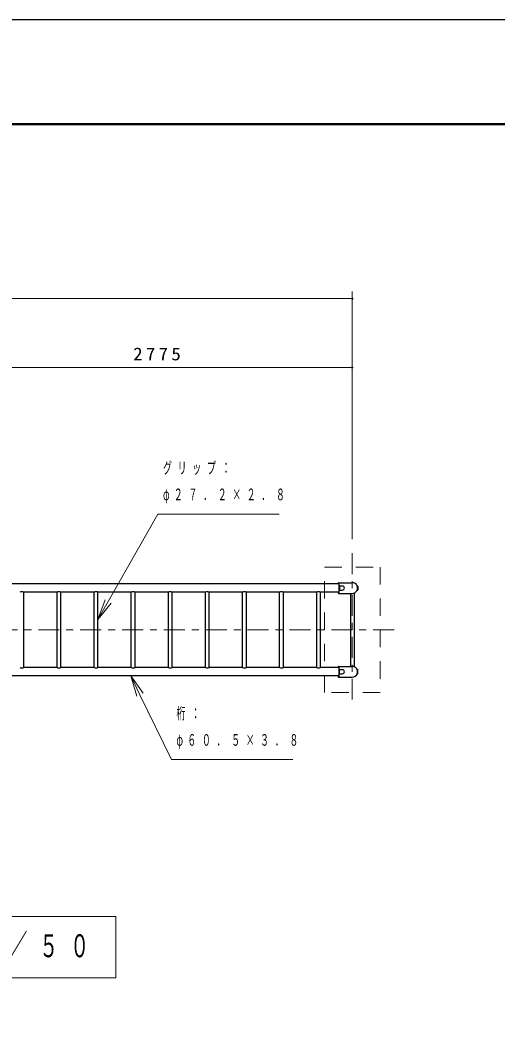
# Model space of a CAD drawing. Units: millimetres on the paper, scale 1:50. Extents: x -401 to 16, y -15 to 282.
# Drawn here: x -282.6 to -214.2, y 138.8 to 282 of the extents above; entities that cross this region are included whole.
import ezdxf

# ---------------------------------------------------------------- set-up
doc = ezdxf.new("R2010")
doc.units = ezdxf.units.MM
doc.linetypes.add('USER1', pattern=[4.5, 2.5, -2])
doc.linetypes.add('USER2', pattern=[6, 3, -1, 1, -1])
for name, color, linetype, lineweight in [('A3図枠', 140, 'Continuous', 50), ('線', 7, 'Continuous', 25), ('補助', 2, 'Continuous', 13)]:
    doc.layers.add(name, color=color, linetype=linetype, lineweight=lineweight)
doc.styles.add('ＭＳ ゴシック', font='')
doc.styles.get('ＭＳ ゴシック').set_extended_font_data('MS Gothic')

# ---------------------------------------------------------------- blocks, each defined once
blk = doc.blocks.new('dimension_origin')
at = {"color": 0, "linetype": 'Continuous', "lineweight": -2}
blk.add_circle((0, 0), 1.25, dxfattribs=at)

msp = doc.modelspace()

# ---------------------------------------------------------------- linework, layer by layer
at = {"layer": 'A3図枠', "color": 7}
msp.add_line((0, 267), (-385, 267), dxfattribs=at)
at = {"layer": '線', "color": 1, "linetype": 'USER2', "lineweight": 13}
for p, q in [((-234.912, 205.506), (-234.912, 183.506)), ((-228.912, 194.506), (-352, 194.506))]:
    msp.add_line(p, q, dxfattribs=at)
at = {"layer": '線'}
for p, q in [((-236.843, 201.111), (-288.207, 201.111)), ((-236.882, 201.271), (-234.912, 201.271)), ((-236.76, 200.806), (-236.348, 200.806)), ((-236.742, 200.796), (-236.742, 200.216)), ((-234.195, 200.806), (-234.127, 200.806)), ((-234.107, 200.786), (-234.107, 200.226)), ((-277.236, 199.901), (-282.01, 199.901)), ((-282.01, 189.111), (-282.01, 199.901)), ((-277.236, 189.111), (-277.236, 199.901)), ((-271.918, 199.901), (-276.692, 199.901)), ((-276.692, 189.111), (-276.692, 199.901)), ((-271.918, 189.111), (-271.918, 199.901)), ((-266.6, 199.901), (-271.374, 199.901)), ((-271.374, 189.111), (-271.374, 199.901)), ((-266.6, 189.111), (-266.6, 199.901)), ((-261.282, 199.901), (-266.056, 199.901)), ((-266.056, 189.111), (-266.056, 199.901)), ((-261.282, 189.111), (-261.282, 199.901)), ((-255.964, 199.901), (-260.738, 199.901)), ((-260.738, 189.111), (-260.738, 199.901)), ((-255.964, 189.111), (-255.964, 199.901)), ((-250.646, 199.901), (-255.42, 199.901)), ((-255.42, 189.111), (-255.42, 199.901)), ((-250.646, 189.111), (-250.646, 199.901)), ((-245.328, 199.901), (-250.102, 199.901)), ((-250.102, 189.111), (-250.102, 199.901)), ((-245.328, 189.111), (-245.328, 199.901)), ((-244.784, 189.111), (-244.784, 199.901)), ((-240.01, 199.901), (-244.784, 199.901)), ((-240.01, 189.111), (-240.01, 199.901)), ((-236.843, 199.901), (-239.466, 199.901)), ((-239.466, 189.111), (-239.466, 199.901)), ((-236.882, 199.741), (-234.912, 199.741)), ((-236.76, 200.206), (-236.348, 200.206)), ((-235.184, 199.741), (-235.184, 189.271)), ((-234.64, 199.791), (-234.64, 189.221)), ((-234.195, 200.206), (-234.127, 200.206)), ((-277.236, 189.111), (-282.01, 189.111)), ((-271.918, 189.111), (-276.692, 189.111)), ((-266.6, 189.111), (-271.374, 189.111)), ((-261.282, 189.111), (-266.056, 189.111)), ((-255.964, 189.111), (-260.738, 189.111)), ((-250.646, 189.111), (-255.42, 189.111)), ((-245.328, 189.111), (-250.102, 189.111)), ((-240.01, 189.111), (-244.784, 189.111)), ((-236.843, 189.111), (-239.466, 189.111)), ((-236.882, 189.271), (-234.912, 189.271)), ((-236.837, 187.914), (-288.207, 187.901)), ((-236.882, 187.741), (-234.912, 187.741)), ((-236.76, 188.806), (-236.348, 188.806)), ((-236.76, 188.206), (-236.348, 188.206)), ((-236.742, 188.216), (-236.742, 188.796)), ((-234.195, 188.806), (-234.127, 188.806)), ((-234.195, 188.206), (-234.127, 188.206)), ((-234.107, 188.226), (-234.107, 188.786))]:
    msp.add_line(p, q, dxfattribs=at)
at = {"layer": '線', "color": 2}
for p, q in [((-236.893, 201.268), (-236.893, 201.152)), ((-236.871, 201.151), (-236.893, 201.151)), ((-236.871, 201.268), (-236.871, 201.152)), ((-236.871, 199.861), (-236.893, 199.861)), ((-236.893, 199.86), (-236.893, 199.744)), ((-236.871, 199.86), (-236.871, 199.744)), ((-236.893, 189.152), (-236.893, 189.268)), ((-236.871, 189.151), (-236.893, 189.151)), ((-236.871, 189.151), (-236.893, 189.151)), ((-236.871, 189.151), (-236.893, 189.151)), ((-236.871, 189.152), (-236.871, 189.268)), ((-236.871, 187.861), (-236.893, 187.861)), ((-236.871, 187.861), (-236.893, 187.861)), ((-236.871, 187.861), (-236.893, 187.861)), ((-236.893, 187.744), (-236.893, 187.86)), ((-236.871, 187.744), (-236.871, 187.86))]:
    msp.add_line(p, q, dxfattribs=at)
at = {"layer": '線', "lineweight": 13}
for p, q in [((-268.798, 153.416), (-316.598, 153.416)), ((-268.798, 144.616), (-268.798, 153.416)), ((-316.598, 144.616), (-268.798, 144.616))]:
    msp.add_line(p, q, dxfattribs=at)
at = {"layer": '線'}
msp.add_lwpolyline([(-401.498, -14.96), (16.498, -14.96), (16.498, 281.96), (-401.498, 281.96)], close=True, dxfattribs=at)
at = {"layer": '線', "color": 4, "linetype": 'USER1', "lineweight": 13}
msp.add_lwpolyline([(-238.912, 203.506), (-230.912, 203.506), (-230.912, 185.506), (-238.912, 185.506)], close=True, dxfattribs=at)
at = {"layer": '線'}
for centre, radius, start, end in [((-236.63, 201.067), 0.336, 145.88827, 172.52391), ((-236.882, 201.24), 0.0305, 29.74963, 149.77634), ((-237.12, 201.076), 0.32, 9.16306, 34.17113), ((-238.354, 200.748), 1.595, 2.08415, 13.74591), ((-236.752, 200.796), 0.01, 0, 90), ((-236.352, 200.506), 0.3, 270.81439, 89.18561), ((-234.912, 200.506), 0.765, 24.05688, 90), ((-234.912, 200.506), 0.765, 270, 24.05688), ((-234.195, 200.826), 0.02, 204.05688, 270), ((-234.127, 200.786), 0.02, 0, 90), ((-236.347, 200.03), 0.63, 191.87599, 201.88709), ((-236.831, 199.829), 0.105, 198.34912, 234.04743), ((-237.004, 199.882), 0.192, 313.83496, 348.313), ((-238.717, 200.321), 1.96, 345.8884, 356.62074), ((-234.195, 200.186), 0.02, 90, 155.94312), ((-234.127, 200.226), 0.02, 270, 0), ((-236.63, 189.067), 0.336, 145.88827, 172.52391), ((-236.882, 189.24), 0.0305, 29.74963, 149.77634), ((-237.12, 189.076), 0.32, 9.16306, 34.17113), ((-238.354, 188.748), 1.595, 2.08415, 13.74591), ((-234.912, 188.506), 0.765, 335.94312, 90), ((-236.347, 188.03), 0.63, 191.87599, 201.88709), ((-236.831, 187.829), 0.105, 198.34912, 234.04743), ((-236.882, 187.765), 0.0244, 242.45693, 297.54307), ((-237.004, 187.882), 0.192, 313.83496, 348.313), ((-238.717, 188.321), 1.96, 345.8884, 356.62074), ((-236.752, 188.796), 0.01, 0, 90), ((-236.752, 188.216), 0.01, 270, 0), ((-236.352, 188.506), 0.3, 270.81439, 89.18561), ((-234.912, 188.506), 0.765, 270, 335.94312), ((-234.195, 188.826), 0.02, 204.05688, 270), ((-234.195, 188.186), 0.02, 90, 155.94312), ((-234.127, 188.786), 0.02, 0, 90), ((-234.127, 188.226), 0.02, 270, 0)]:
    msp.add_arc(centre, radius, start, end, dxfattribs=at)
at = {"layer": '線', "color": 2}
for centre, radius, start, end in [((-236.832, 201.074), 0.0961, 132.14903, 157.56413), ((-236.901, 201.152), 0.008, 306.90557, 0), ((-236.863, 201.152), 0.008, 180, 233.09443), ((-236.934, 201.072), 0.0992, 22.83564, 47.45127), ((-237.846, 200.754), 1.065, 2.91316, 19.56372), ((-239.891, 200.527), 3.121, 1.7446, 5.17154), ((-240.025, 200.492), 3.255, 355.18302, 358.93359), ((-240.461, 200.506), 3.691, 358.85384, 1.80805), ((-282.282, 199.36), 0.605, 63.28283, 116.71717), ((-276.964, 199.36), 0.605, 63.28283, 116.71717), ((-271.646, 199.36), 0.605, 63.28283, 116.71717), ((-266.328, 199.36), 0.605, 63.28283, 116.71717), ((-261.01, 199.36), 0.605, 63.28283, 116.71717), ((-255.692, 199.36), 0.605, 63.28283, 116.71717), ((-250.374, 199.36), 0.605, 63.28283, 116.71717), ((-245.056, 199.36), 0.605, 63.28283, 116.71717), ((-239.738, 199.36), 0.605, 63.28283, 116.71717), ((-236.832, 199.938), 0.0961, 202.43585, 227.85103), ((-236.901, 199.86), 0.008, 0, 53.09443), ((-236.863, 199.86), 0.008, 126.90557, 180), ((-236.946, 199.948), 0.114, 313.66073, 340.81448), ((-237.469, 200.147), 0.674, 339.46867, 351.09059), ((-238.704, 200.373), 1.928, 350.14034, 355.41693), ((-282.282, 189.651), 0.605, 243.28283, 296.71717), ((-276.964, 189.651), 0.605, 243.28283, 296.71717), ((-271.646, 189.651), 0.605, 243.28283, 296.71717), ((-266.328, 189.651), 0.605, 243.28283, 296.71717), ((-261.01, 189.651), 0.605, 243.28283, 296.71717), ((-255.692, 189.651), 0.605, 243.28283, 296.71717), ((-250.374, 189.651), 0.605, 243.28283, 296.71717), ((-245.056, 189.651), 0.605, 243.28283, 296.71717), ((-239.738, 189.651), 0.605, 243.28283, 296.71717), ((-236.832, 189.074), 0.0961, 132.14903, 157.56413), ((-236.901, 189.152), 0.008, 306.90557, 0), ((-236.901, 189.152), 0.008, 306.90557, 0), ((-236.901, 189.152), 0.008, 306.90557, 0), ((-236.863, 189.152), 0.008, 180, 233.09443), ((-236.863, 189.152), 0.008, 180, 233.09443), ((-236.863, 189.152), 0.008, 180, 233.09443), ((-236.934, 189.072), 0.0992, 22.83564, 47.45127), ((-237.846, 188.754), 1.065, 2.91316, 19.56372), ((-236.832, 187.938), 0.0961, 202.43585, 227.85103), ((-236.901, 187.86), 0.008, 0, 53.09443), ((-236.901, 187.86), 0.008, 0, 53.09443), ((-236.901, 187.86), 0.008, 0, 53.09443), ((-236.863, 187.86), 0.008, 126.90557, 180), ((-236.863, 187.86), 0.008, 126.90557, 180), ((-236.863, 187.86), 0.008, 126.90557, 180), ((-236.946, 187.948), 0.114, 313.66073, 340.81448), ((-237.469, 188.147), 0.674, 339.46867, 351.09059), ((-238.704, 188.373), 1.928, 350.14034, 355.41693), ((-239.891, 188.527), 3.121, 1.7446, 5.17154), ((-240.025, 188.492), 3.255, 355.18302, 358.93359), ((-240.461, 188.506), 3.691, 358.85384, 1.80805)]:
    msp.add_arc(centre, radius, start, end, dxfattribs=at)
at = {"layer": '補助'}
for p, q in [((-346, 242.006), (-234.912, 242.006)), ((-234.912, 207.506), (-234.912, 243.006)), ((-290.456, 232.121), (-234.912, 232.121)), ((-234.912, 207.506), (-234.912, 233.121)), ((-269.893, 198.577), (-262.776, 211.111)), ((-262.776, 211.111), (-261.776, 211.111)), ((-261.776, 211.111), (-245.381, 211.111)), ((-270.328, 198.824), (-271.374, 195.968)), ((-271.374, 195.968), (-269.893, 198.577)), ((-269.458, 198.33), (-271.374, 195.968)), ((-266.663, 187.904), (-265.354, 185.204)), ((-264.904, 185.423), (-266.663, 187.904)), ((-265.804, 184.986), (-266.663, 187.904)), ((-265.354, 185.204), (-260.846, 175.906)), ((-260.846, 175.906), (-259.846, 175.906)), ((-259.846, 175.906), (-243.451, 175.906))]:
    msp.add_line(p, q, dxfattribs=at)

# ---------------------------------------------------------------- block references
at = {"layer": '補助', "xscale": 0.0667, "yscale": 0.0667, "rotation": 180}
for p in [(-234.912, 242.006), (-234.912, 232.121)]:
    msp.add_blockref('dimension_origin', p, dxfattribs=at)

# ---------------------------------------------------------------- texts
at = {"layer": '線', "insert": (-315.198, 149.016), "char_height": 3.299, "attachment_point": 4, "style": 'ＭＳ ゴシック'}
msp.add_mtext('\\T1.64;\\W0.6;平面図\u3000Ｓ＝１／５０', dxfattribs=at)
at = {"layer": '補助', "style": 'ＭＳ ゴシック'}
for s, insert, char_height, attachment_point in [('\\T1.33;\\W1.1;2775', (-262.684, 233.121), 1.833, 8), ('\\T1.63;\\W0.55;グリップ：', (-262.051, 218.567), 1.673, 1), ('\\T1.63;\\W0.55;φ２７．２×２．８', (-262.051, 214.763), 1.673, 1), ('\\T1.63;\\W0.55;桁：', (-260.121, 183.363), 1.673, 1), ('\\T1.63;\\W0.55;φ６０．５×３．８', (-260.121, 179.558), 1.673, 1)]:
    msp.add_mtext(s, dxfattribs=dict(at, insert=insert, char_height=char_height, attachment_point=attachment_point))

doc.saveas('drawing.dxf')
